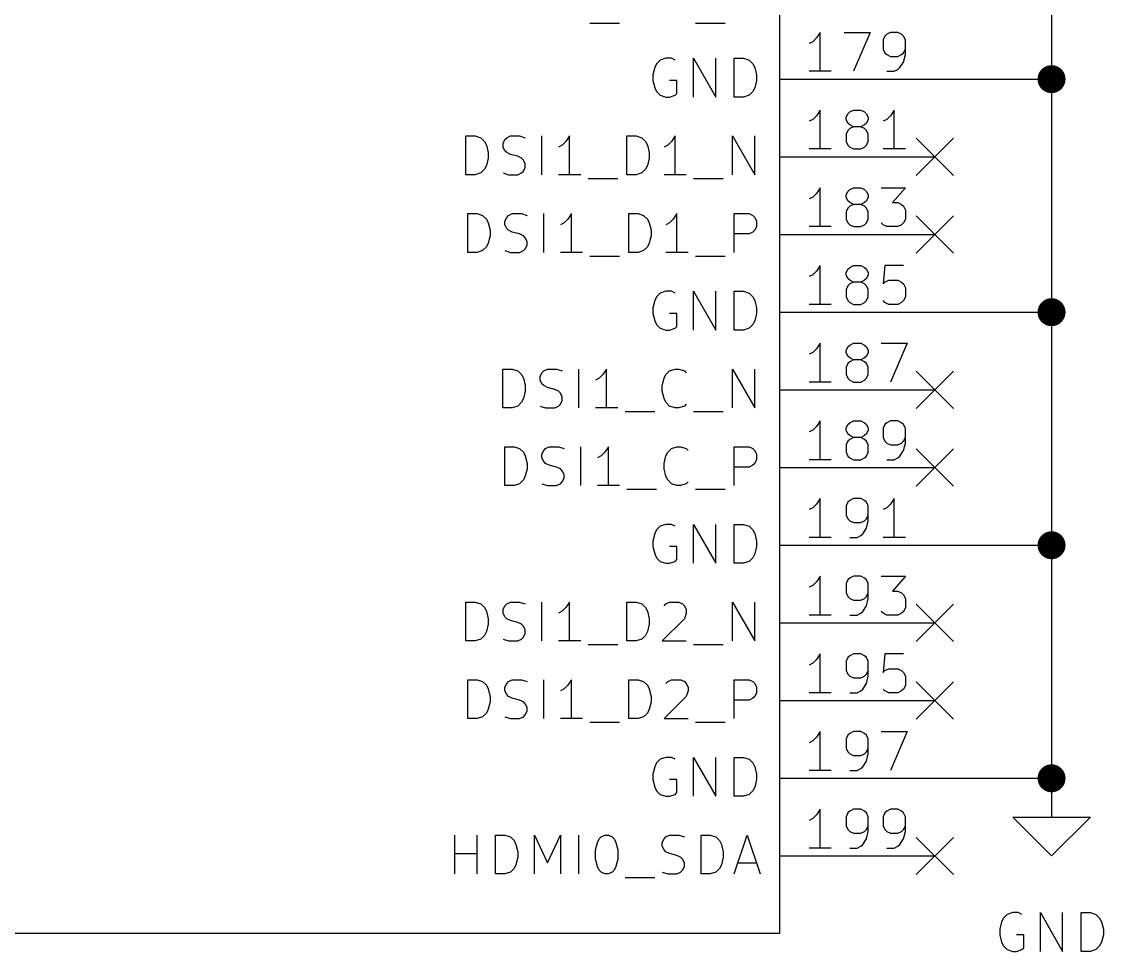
# Model space of a CAD drawing. Extents: x 0.4 to 11.3, y -7.9 to -0.4.
# Drawn here: x 4.725 to 6.117, y -6.573 to -5.376 of the extents above; entities that cross this region are included whole.
import ezdxf

# ---------------------------------------------------------------- set-up
doc = ezdxf.new("R2010")
doc.units = 0
doc.header["$MEASUREMENT"] = 0
for name, color, linetype in [('BLUE2', 5, 'CONTINUOUS'), ('CYAN2', 4, 'CONTINUOUS'), ('GREEN3', 91, 'CONTINUOUS'), ('RED2', 1, 'CONTINUOUS'), ('RED3', 11, 'CONTINUOUS')]:
    doc.layers.add(name, color=color, linetype=linetype)

msp = doc.modelspace()

# ---------------------------------------------------------------- linework, layer by layer
at = {"layer": 'BLUE2', "linetype": 'CONTINUOUS'}
for p, q in [((5.876, -5.526), (5.924, -5.574)), ((5.924, -5.526), (5.876, -5.574)), ((5.876, -5.626), (5.924, -5.674)), ((5.924, -5.626), (5.876, -5.674)), ((5.876, -5.826), (5.924, -5.874)), ((5.924, -5.826), (5.876, -5.874)), ((5.876, -5.926), (5.924, -5.974)), ((5.924, -5.926), (5.876, -5.974)), ((5.876, -6.126), (5.924, -6.174)), ((5.924, -6.126), (5.876, -6.174)), ((5.876, -6.226), (5.924, -6.274)), ((5.924, -6.226), (5.876, -6.274)), ((5.876, -6.426), (5.924, -6.474)), ((5.924, -6.426), (5.876, -6.474))]:
    msp.add_line(p, q, dxfattribs=at)
at = {"layer": 'CYAN2', "linetype": 'CONTINUOUS'}
for p, q in [((5.45619, -5.37789), (5.49429, -5.37789)), ((5.59191, -5.37789), (5.63, -5.37789)), ((5.54667, -5.42551), (5.5419, -5.43028)), ((5.55381, -5.42313), (5.54667, -5.42551)), ((5.56095, -5.42313), (5.55381, -5.42313)), ((5.56571, -5.42551), (5.56095, -5.42313)), ((5.58952, -5.47313), (5.58952, -5.42313)), ((5.58952, -5.42313), (5.61809, -5.47313)), ((5.61809, -5.47313), (5.61809, -5.42313)), ((5.6419, -5.47313), (5.6419, -5.42313)), ((5.6419, -5.42313), (5.65381, -5.42313)), ((5.65381, -5.42313), (5.66095, -5.42551)), ((5.66095, -5.42551), (5.66571, -5.43028)), ((5.53952, -5.43504), (5.53714, -5.44456)), ((5.5419, -5.43028), (5.53952, -5.43504)), ((5.66571, -5.43028), (5.66809, -5.43504)), ((5.66809, -5.43504), (5.67047, -5.44456)), ((5.53714, -5.44456), (5.53714, -5.4517)), ((5.53714, -5.4517), (5.53952, -5.46122)), ((5.56809, -5.4517), (5.55857, -5.4517)), ((5.56809, -5.46837), (5.56809, -5.4517)), ((5.67047, -5.4517), (5.66809, -5.46122)), ((5.67047, -5.44456), (5.67047, -5.4517)), ((5.53952, -5.46122), (5.5419, -5.46599)), ((5.5419, -5.46599), (5.54667, -5.47075)), ((5.56571, -5.47075), (5.56809, -5.46837)), ((5.66571, -5.46599), (5.66095, -5.47075)), ((5.66809, -5.46122), (5.66571, -5.46599)), ((5.54667, -5.47075), (5.55381, -5.47313)), ((5.55381, -5.47313), (5.55857, -5.47313)), ((5.55857, -5.47313), (5.56571, -5.47075)), ((5.65381, -5.47313), (5.6419, -5.47313)), ((5.66095, -5.47075), (5.65381, -5.47313)), ((5.29667, -5.57313), (5.29667, -5.52313)), ((5.29667, -5.52313), (5.30857, -5.52313)), ((5.30857, -5.52313), (5.31571, -5.52551)), ((5.34905, -5.52551), (5.35381, -5.52313)), ((5.35381, -5.52313), (5.36571, -5.52313)), ((5.36571, -5.52313), (5.37286, -5.52551)), ((5.39428, -5.57313), (5.39428, -5.52313)), ((5.43, -5.52313), (5.42524, -5.53028)), ((5.43, -5.57313), (5.43, -5.52313)), ((5.50381, -5.57313), (5.50381, -5.52313)), ((5.50381, -5.52313), (5.51571, -5.52313)), ((5.51571, -5.52313), (5.52285, -5.52551)), ((5.56571, -5.52313), (5.56095, -5.53028)), ((5.56571, -5.57313), (5.56571, -5.52313)), ((5.63952, -5.57313), (5.63952, -5.52313)), ((5.63952, -5.52313), (5.66809, -5.57313)), ((5.66809, -5.57313), (5.66809, -5.52313)), ((5.31571, -5.52551), (5.32048, -5.53028)), ((5.32048, -5.53028), (5.32286, -5.53504)), ((5.32286, -5.53504), (5.32524, -5.54456)), ((5.34429, -5.53265), (5.34667, -5.52789)), ((5.34429, -5.53742), (5.34429, -5.53265)), ((5.34667, -5.54218), (5.34429, -5.53742)), ((5.34667, -5.52789), (5.34905, -5.52551)), ((5.42048, -5.53504), (5.41572, -5.53742)), ((5.42524, -5.53028), (5.42048, -5.53504)), ((5.52285, -5.52551), (5.52762, -5.53028)), ((5.52762, -5.53028), (5.53, -5.53504)), ((5.53, -5.53504), (5.53238, -5.54456)), ((5.55619, -5.53504), (5.55143, -5.53742)), ((5.56095, -5.53028), (5.55619, -5.53504)), ((5.32524, -5.5517), (5.32286, -5.56122)), ((5.32524, -5.54456), (5.32524, -5.5517)), ((5.34905, -5.54456), (5.34667, -5.54218)), ((5.35381, -5.54694), (5.34905, -5.54456)), ((5.36333, -5.54932), (5.35381, -5.54694)), ((5.36809, -5.5517), (5.36333, -5.54932)), ((5.37048, -5.55408), (5.36809, -5.5517)), ((5.53238, -5.5517), (5.53, -5.56122)), ((5.53238, -5.54456), (5.53238, -5.5517)), ((5.32048, -5.56599), (5.31571, -5.57075)), ((5.32286, -5.56122), (5.32048, -5.56599)), ((5.37286, -5.55885), (5.37048, -5.55408)), ((5.37048, -5.56837), (5.37286, -5.56361)), ((5.37286, -5.56361), (5.37286, -5.55885)), ((5.52762, -5.56599), (5.52285, -5.57075)), ((5.53, -5.56122), (5.52762, -5.56599)), ((5.30857, -5.57313), (5.29667, -5.57313)), ((5.31571, -5.57075), (5.30857, -5.57313)), ((5.34429, -5.57075), (5.35143, -5.57313)), ((5.35143, -5.57313), (5.36333, -5.57313)), ((5.36333, -5.57313), (5.36809, -5.57075)), ((5.36809, -5.57075), (5.37048, -5.56837)), ((5.44429, -5.57313), (5.41572, -5.57313)), ((5.45381, -5.57789), (5.49191, -5.57789)), ((5.51571, -5.57313), (5.50381, -5.57313)), ((5.52285, -5.57075), (5.51571, -5.57313)), ((5.58, -5.57313), (5.55143, -5.57313)), ((5.58952, -5.57789), (5.62762, -5.57789)), ((5.29905, -5.67313), (5.29905, -5.62313)), ((5.29905, -5.62313), (5.31095, -5.62313)), ((5.31095, -5.62313), (5.31809, -5.62551)), ((5.31809, -5.62551), (5.32286, -5.63028)), ((5.32286, -5.63028), (5.32524, -5.63504)), ((5.32524, -5.63504), (5.32762, -5.64456)), ((5.34667, -5.63265), (5.34905, -5.62789)), ((5.34667, -5.63742), (5.34667, -5.63265)), ((5.34905, -5.62789), (5.35143, -5.62551)), ((5.35143, -5.62551), (5.35619, -5.62313)), ((5.35619, -5.62313), (5.36809, -5.62313)), ((5.36809, -5.62313), (5.37524, -5.62551)), ((5.39667, -5.67313), (5.39667, -5.62313)), ((5.42286, -5.63504), (5.4181, -5.63742)), ((5.42762, -5.63028), (5.42286, -5.63504)), ((5.43238, -5.62313), (5.42762, -5.63028)), ((5.43238, -5.67313), (5.43238, -5.62313)), ((5.50619, -5.67313), (5.50619, -5.62313)), ((5.50619, -5.62313), (5.51809, -5.62313)), ((5.51809, -5.62313), (5.52524, -5.62551)), ((5.52524, -5.62551), (5.53, -5.63028)), ((5.53, -5.63028), (5.53238, -5.63504)), ((5.53238, -5.63504), (5.53476, -5.64456)), ((5.55857, -5.63504), (5.55381, -5.63742)), ((5.56333, -5.63028), (5.55857, -5.63504)), ((5.56809, -5.62313), (5.56333, -5.63028)), ((5.56809, -5.67313), (5.56809, -5.62313)), ((5.6419, -5.67313), (5.6419, -5.62313)), ((5.6419, -5.62313), (5.66095, -5.62313)), ((5.66095, -5.62313), (5.66571, -5.62551)), ((5.66571, -5.62551), (5.66809, -5.62789)), ((5.66809, -5.62789), (5.67047, -5.63265)), ((5.67047, -5.63265), (5.67047, -5.6398)), ((5.32762, -5.64456), (5.32762, -5.6517)), ((5.34905, -5.64218), (5.34667, -5.63742)), ((5.35143, -5.64456), (5.34905, -5.64218)), ((5.35619, -5.64694), (5.35143, -5.64456)), ((5.36572, -5.64932), (5.35619, -5.64694)), ((5.37048, -5.6517), (5.36572, -5.64932)), ((5.53476, -5.64456), (5.53476, -5.6517)), ((5.66095, -5.64932), (5.6419, -5.64932)), ((5.66571, -5.64694), (5.66095, -5.64932)), ((5.66809, -5.64456), (5.66571, -5.64694)), ((5.67047, -5.6398), (5.66809, -5.64456)), ((5.32524, -5.66122), (5.32286, -5.66599)), ((5.32762, -5.6517), (5.32524, -5.66122)), ((5.37286, -5.65408), (5.37048, -5.6517)), ((5.37524, -5.65885), (5.37286, -5.65408)), ((5.37286, -5.66837), (5.37524, -5.66361)), ((5.37524, -5.66361), (5.37524, -5.65885)), ((5.53238, -5.66122), (5.53, -5.66599)), ((5.53476, -5.6517), (5.53238, -5.66122)), ((5.31095, -5.67313), (5.29905, -5.67313)), ((5.31809, -5.67075), (5.31095, -5.67313)), ((5.32286, -5.66599), (5.31809, -5.67075)), ((5.34667, -5.67075), (5.35381, -5.67313)), ((5.35381, -5.67313), (5.36572, -5.67313)), ((5.36572, -5.67313), (5.37048, -5.67075)), ((5.37048, -5.67075), (5.37286, -5.66837)), ((5.44667, -5.67313), (5.4181, -5.67313)), ((5.45619, -5.67789), (5.49429, -5.67789)), ((5.51809, -5.67313), (5.50619, -5.67313)), ((5.52524, -5.67075), (5.51809, -5.67313)), ((5.53, -5.66599), (5.52524, -5.67075)), ((5.58238, -5.67313), (5.55381, -5.67313)), ((5.59191, -5.67789), (5.63, -5.67789)), ((5.5419, -5.73028), (5.53952, -5.73504)), ((5.54667, -5.72551), (5.5419, -5.73028)), ((5.55381, -5.72313), (5.54667, -5.72551)), ((5.56095, -5.72313), (5.55381, -5.72313)), ((5.56571, -5.72551), (5.56095, -5.72313)), ((5.58952, -5.77313), (5.58952, -5.72313)), ((5.58952, -5.72313), (5.61809, -5.77313)), ((5.61809, -5.77313), (5.61809, -5.72313)), ((5.6419, -5.77313), (5.6419, -5.72313)), ((5.6419, -5.72313), (5.65381, -5.72313)), ((5.65381, -5.72313), (5.66095, -5.72551)), ((5.66095, -5.72551), (5.66571, -5.73028)), ((5.66571, -5.73028), (5.66809, -5.73504)), ((5.53952, -5.73504), (5.53714, -5.74456)), ((5.53714, -5.74456), (5.53714, -5.7517)), ((5.66809, -5.73504), (5.67047, -5.74456)), ((5.67047, -5.74456), (5.67047, -5.7517)), ((5.53714, -5.7517), (5.53952, -5.76122)), ((5.53952, -5.76122), (5.5419, -5.76599)), ((5.56809, -5.7517), (5.55857, -5.7517)), ((5.56809, -5.76837), (5.56809, -5.7517)), ((5.66809, -5.76122), (5.66571, -5.76599)), ((5.67047, -5.7517), (5.66809, -5.76122)), ((5.5419, -5.76599), (5.54667, -5.77075)), ((5.54667, -5.77075), (5.55381, -5.77313)), ((5.55381, -5.77313), (5.55857, -5.77313)), ((5.55857, -5.77313), (5.56571, -5.77075)), ((5.56571, -5.77075), (5.56809, -5.76837)), ((5.65381, -5.77313), (5.6419, -5.77313)), ((5.66095, -5.77075), (5.65381, -5.77313)), ((5.66571, -5.76599), (5.66095, -5.77075)), ((5.34428, -5.87313), (5.34428, -5.82313)), ((5.34428, -5.82313), (5.35619, -5.82313)), ((5.35619, -5.82313), (5.36333, -5.82551)), ((5.36333, -5.82551), (5.36809, -5.83028)), ((5.36809, -5.83028), (5.37048, -5.83504)), ((5.39191, -5.83265), (5.39428, -5.82789)), ((5.39428, -5.82789), (5.39667, -5.82551)), ((5.39667, -5.82551), (5.40143, -5.82313)), ((5.40143, -5.82313), (5.41333, -5.82313)), ((5.41333, -5.82313), (5.42048, -5.82551)), ((5.4419, -5.87313), (5.4419, -5.82313)), ((5.47286, -5.83028), (5.46809, -5.83504)), ((5.47762, -5.82313), (5.47286, -5.83028)), ((5.47762, -5.87313), (5.47762, -5.82313)), ((5.55143, -5.83504), (5.55381, -5.83028)), ((5.55381, -5.83028), (5.55857, -5.82551)), ((5.55857, -5.82551), (5.56571, -5.82313)), ((5.56571, -5.82313), (5.57047, -5.82313)), ((5.57047, -5.82313), (5.57762, -5.82551)), ((5.57762, -5.82551), (5.58, -5.82789)), ((5.63952, -5.87313), (5.63952, -5.82313)), ((5.63952, -5.82313), (5.66809, -5.87313)), ((5.66809, -5.87313), (5.66809, -5.82313)), ((5.37048, -5.83504), (5.37285, -5.84456)), ((5.37285, -5.84456), (5.37285, -5.8517)), ((5.39191, -5.83742), (5.39191, -5.83265)), ((5.39428, -5.84218), (5.39191, -5.83742)), ((5.39667, -5.84456), (5.39428, -5.84218)), ((5.40143, -5.84694), (5.39667, -5.84456)), ((5.46809, -5.83504), (5.46333, -5.83742)), ((5.54905, -5.84456), (5.55143, -5.83504)), ((5.54905, -5.8517), (5.54905, -5.84456)), ((5.37285, -5.8517), (5.37048, -5.86122)), ((5.41095, -5.84932), (5.40143, -5.84694)), ((5.41571, -5.8517), (5.41095, -5.84932)), ((5.41809, -5.85408), (5.41571, -5.8517)), ((5.42048, -5.85885), (5.41809, -5.85408)), ((5.42048, -5.86361), (5.42048, -5.85885)), ((5.55143, -5.86122), (5.54905, -5.8517)), ((5.36333, -5.87075), (5.35619, -5.87313)), ((5.36809, -5.86599), (5.36333, -5.87075)), ((5.37048, -5.86122), (5.36809, -5.86599)), ((5.39191, -5.87075), (5.39905, -5.87313)), ((5.41095, -5.87313), (5.41571, -5.87075)), ((5.41571, -5.87075), (5.41809, -5.86837)), ((5.41809, -5.86837), (5.42048, -5.86361)), ((5.55381, -5.86599), (5.55143, -5.86122)), ((5.55857, -5.87075), (5.55381, -5.86599)), ((5.56571, -5.87313), (5.55857, -5.87075)), ((5.57762, -5.87075), (5.57047, -5.87313)), ((5.58, -5.86837), (5.57762, -5.87075)), ((5.35619, -5.87313), (5.34428, -5.87313)), ((5.39905, -5.87313), (5.41095, -5.87313)), ((5.49191, -5.87313), (5.46333, -5.87313)), ((5.50143, -5.87789), (5.53952, -5.87789)), ((5.57047, -5.87313), (5.56571, -5.87313)), ((5.58952, -5.87789), (5.62762, -5.87789)), ((5.34667, -5.97313), (5.34667, -5.92313)), ((5.34667, -5.92313), (5.35857, -5.92313)), ((5.35857, -5.92313), (5.36571, -5.92551)), ((5.36571, -5.92551), (5.37048, -5.93028)), ((5.39429, -5.93265), (5.39667, -5.92789)), ((5.39667, -5.92789), (5.39905, -5.92551)), ((5.39905, -5.92551), (5.40381, -5.92313)), ((5.40381, -5.92313), (5.41571, -5.92313)), ((5.41571, -5.92313), (5.42286, -5.92551)), ((5.44428, -5.97313), (5.44428, -5.92313)), ((5.48, -5.92313), (5.47524, -5.93028)), ((5.48, -5.97313), (5.48, -5.92313)), ((5.55619, -5.93028), (5.56095, -5.92551)), ((5.56095, -5.92551), (5.56809, -5.92313)), ((5.56809, -5.92313), (5.57285, -5.92313)), ((5.57285, -5.92313), (5.58, -5.92551)), ((5.58, -5.92551), (5.58238, -5.92789)), ((5.6419, -5.97313), (5.6419, -5.92313)), ((5.6419, -5.92313), (5.66095, -5.92313)), ((5.66095, -5.92313), (5.66571, -5.92551)), ((5.66571, -5.92551), (5.66809, -5.92789)), ((5.66809, -5.92789), (5.67047, -5.93265)), ((5.37048, -5.93028), (5.37286, -5.93504)), ((5.37286, -5.93504), (5.37524, -5.94456)), ((5.39429, -5.93742), (5.39429, -5.93265)), ((5.39667, -5.94218), (5.39429, -5.93742)), ((5.39905, -5.94456), (5.39667, -5.94218)), ((5.47048, -5.93504), (5.46572, -5.93742)), ((5.47524, -5.93028), (5.47048, -5.93504)), ((5.55143, -5.94456), (5.55381, -5.93504)), ((5.55381, -5.93504), (5.55619, -5.93028)), ((5.67047, -5.9398), (5.66809, -5.94456)), ((5.67047, -5.93265), (5.67047, -5.9398)), ((5.37524, -5.9517), (5.37286, -5.96122)), ((5.37524, -5.94456), (5.37524, -5.9517)), ((5.40381, -5.94694), (5.39905, -5.94456)), ((5.41333, -5.94932), (5.40381, -5.94694)), ((5.41809, -5.9517), (5.41333, -5.94932)), ((5.42048, -5.95408), (5.41809, -5.9517)), ((5.42286, -5.95885), (5.42048, -5.95408)), ((5.55143, -5.9517), (5.55143, -5.94456)), ((5.55381, -5.96122), (5.55143, -5.9517)), ((5.66095, -5.94932), (5.6419, -5.94932)), ((5.66571, -5.94694), (5.66095, -5.94932)), ((5.66809, -5.94456), (5.66571, -5.94694)), ((5.37048, -5.96599), (5.36571, -5.97075)), ((5.37286, -5.96122), (5.37048, -5.96599)), ((5.41809, -5.97075), (5.42048, -5.96837)), ((5.42048, -5.96837), (5.42286, -5.96361)), ((5.42286, -5.96361), (5.42286, -5.95885)), ((5.55619, -5.96599), (5.55381, -5.96122)), ((5.56095, -5.97075), (5.55619, -5.96599)), ((5.58238, -5.96837), (5.58, -5.97075)), ((5.35857, -5.97313), (5.34667, -5.97313)), ((5.36571, -5.97075), (5.35857, -5.97313)), ((5.39429, -5.97075), (5.40143, -5.97313)), ((5.40143, -5.97313), (5.41333, -5.97313)), ((5.41333, -5.97313), (5.41809, -5.97075)), ((5.49429, -5.97313), (5.46572, -5.97313)), ((5.50381, -5.97789), (5.54191, -5.97789)), ((5.56809, -5.97313), (5.56095, -5.97075)), ((5.57285, -5.97313), (5.56809, -5.97313)), ((5.58, -5.97075), (5.57285, -5.97313)), ((5.59191, -5.97789), (5.63, -5.97789)), ((5.54667, -6.02551), (5.5419, -6.03028)), ((5.55381, -6.02313), (5.54667, -6.02551)), ((5.56095, -6.02313), (5.55381, -6.02313)), ((5.56571, -6.02551), (5.56095, -6.02313)), ((5.58952, -6.07313), (5.58952, -6.02313)), ((5.58952, -6.02313), (5.61809, -6.07313)), ((5.61809, -6.07313), (5.61809, -6.02313)), ((5.6419, -6.07313), (5.6419, -6.02313)), ((5.6419, -6.02313), (5.65381, -6.02313)), ((5.65381, -6.02313), (5.66095, -6.02551)), ((5.66095, -6.02551), (5.66571, -6.03028)), ((5.53952, -6.03504), (5.53714, -6.04456)), ((5.5419, -6.03028), (5.53952, -6.03504)), ((5.66571, -6.03028), (5.66809, -6.03504)), ((5.66809, -6.03504), (5.67047, -6.04456)), ((5.53714, -6.04456), (5.53714, -6.0517)), ((5.53714, -6.0517), (5.53952, -6.06122)), ((5.56809, -6.0517), (5.55857, -6.0517)), ((5.56809, -6.06837), (5.56809, -6.0517)), ((5.67047, -6.0517), (5.66809, -6.06122)), ((5.67047, -6.04456), (5.67047, -6.0517)), ((5.53952, -6.06122), (5.5419, -6.06599)), ((5.5419, -6.06599), (5.54667, -6.07075)), ((5.66571, -6.06599), (5.66095, -6.07075)), ((5.66809, -6.06122), (5.66571, -6.06599)), ((5.54667, -6.07075), (5.55381, -6.07313)), ((5.55381, -6.07313), (5.55857, -6.07313)), ((5.55857, -6.07313), (5.56571, -6.07075)), ((5.56571, -6.07075), (5.56809, -6.06837)), ((5.65381, -6.07313), (5.6419, -6.07313)), ((5.66095, -6.07075), (5.65381, -6.07313)), ((5.29667, -6.17313), (5.29667, -6.12313)), ((5.29667, -6.12313), (5.30857, -6.12313)), ((5.30857, -6.12313), (5.31571, -6.12551)), ((5.34905, -6.12551), (5.35381, -6.12313)), ((5.35381, -6.12313), (5.36571, -6.12313)), ((5.36571, -6.12313), (5.37286, -6.12551)), ((5.39428, -6.17313), (5.39428, -6.12313)), ((5.43, -6.12313), (5.42524, -6.13028)), ((5.43, -6.17313), (5.43, -6.12313)), ((5.50381, -6.17313), (5.50381, -6.12313)), ((5.50381, -6.12313), (5.51571, -6.12313)), ((5.51571, -6.12313), (5.52285, -6.12551)), ((5.55381, -6.12551), (5.55857, -6.12313)), ((5.55857, -6.12313), (5.57048, -6.12313)), ((5.57048, -6.12313), (5.57524, -6.12551)), ((5.63952, -6.17313), (5.63952, -6.12313)), ((5.63952, -6.12313), (5.66809, -6.17313)), ((5.66809, -6.17313), (5.66809, -6.12313)), ((5.31571, -6.12551), (5.32048, -6.13028)), ((5.32048, -6.13028), (5.32286, -6.13504)), ((5.32286, -6.13504), (5.32524, -6.14456)), ((5.34429, -6.13265), (5.34667, -6.12789)), ((5.34429, -6.13742), (5.34429, -6.13265)), ((5.34667, -6.12789), (5.34905, -6.12551)), ((5.42048, -6.13504), (5.41572, -6.13742)), ((5.42524, -6.13028), (5.42048, -6.13504)), ((5.52285, -6.12551), (5.52762, -6.13028)), ((5.52762, -6.13028), (5.53, -6.13504)), ((5.53, -6.13504), (5.53238, -6.14456)), ((5.55143, -6.12789), (5.55381, -6.12551)), ((5.57524, -6.12551), (5.57762, -6.12789)), ((5.57762, -6.12789), (5.58, -6.13265)), ((5.58, -6.13265), (5.58, -6.13742)), ((5.32524, -6.14456), (5.32524, -6.1517)), ((5.34667, -6.14218), (5.34429, -6.13742)), ((5.34905, -6.14456), (5.34667, -6.14218)), ((5.35381, -6.14694), (5.34905, -6.14456)), ((5.36333, -6.14932), (5.35381, -6.14694)), ((5.36809, -6.1517), (5.36333, -6.14932)), ((5.53238, -6.14456), (5.53238, -6.1517)), ((5.57762, -6.14456), (5.54905, -6.17313)), ((5.58, -6.13742), (5.57762, -6.14456)), ((5.32286, -6.16122), (5.32048, -6.16599)), ((5.32524, -6.1517), (5.32286, -6.16122)), ((5.37048, -6.15408), (5.36809, -6.1517)), ((5.37286, -6.15885), (5.37048, -6.15408)), ((5.37048, -6.16837), (5.37286, -6.16361)), ((5.37286, -6.16361), (5.37286, -6.15885)), ((5.53, -6.16122), (5.52762, -6.16599)), ((5.53238, -6.1517), (5.53, -6.16122)), ((5.30857, -6.17313), (5.29667, -6.17313)), ((5.31571, -6.17075), (5.30857, -6.17313)), ((5.32048, -6.16599), (5.31571, -6.17075)), ((5.34429, -6.17075), (5.35143, -6.17313)), ((5.35143, -6.17313), (5.36333, -6.17313)), ((5.36333, -6.17313), (5.36809, -6.17075)), ((5.36809, -6.17075), (5.37048, -6.16837)), ((5.44429, -6.17313), (5.41572, -6.17313)), ((5.45381, -6.17789), (5.49191, -6.17789)), ((5.51571, -6.17313), (5.50381, -6.17313)), ((5.52285, -6.17075), (5.51571, -6.17313)), ((5.52762, -6.16599), (5.52285, -6.17075)), ((5.54905, -6.17313), (5.58, -6.17313)), ((5.58952, -6.17789), (5.62762, -6.17789)), ((5.29905, -6.27313), (5.29905, -6.22313)), ((5.29905, -6.22313), (5.31095, -6.22313)), ((5.31095, -6.22313), (5.31809, -6.22551)), ((5.31809, -6.22551), (5.32286, -6.23028)), ((5.32286, -6.23028), (5.32524, -6.23504)), ((5.34667, -6.23265), (5.34905, -6.22789)), ((5.34667, -6.23742), (5.34667, -6.23265)), ((5.34905, -6.22789), (5.35143, -6.22551)), ((5.35143, -6.22551), (5.35619, -6.22313)), ((5.35619, -6.22313), (5.36809, -6.22313)), ((5.36809, -6.22313), (5.37524, -6.22551)), ((5.39667, -6.27313), (5.39667, -6.22313)), ((5.42762, -6.23028), (5.42286, -6.23504)), ((5.43238, -6.22313), (5.42762, -6.23028)), ((5.43238, -6.27313), (5.43238, -6.22313)), ((5.50619, -6.27313), (5.50619, -6.22313)), ((5.50619, -6.22313), (5.51809, -6.22313)), ((5.51809, -6.22313), (5.52524, -6.22551)), ((5.52524, -6.22551), (5.53, -6.23028)), ((5.53, -6.23028), (5.53238, -6.23504)), ((5.55381, -6.22789), (5.55619, -6.22551)), ((5.55619, -6.22551), (5.56095, -6.22313)), ((5.56095, -6.22313), (5.57286, -6.22313)), ((5.57286, -6.22313), (5.57762, -6.22551)), ((5.57762, -6.22551), (5.58, -6.22789)), ((5.58, -6.22789), (5.58238, -6.23265)), ((5.58238, -6.23265), (5.58238, -6.23742)), ((5.6419, -6.27313), (5.6419, -6.22313)), ((5.6419, -6.22313), (5.66095, -6.22313)), ((5.66095, -6.22313), (5.66571, -6.22551)), ((5.66571, -6.22551), (5.66809, -6.22789)), ((5.66809, -6.22789), (5.67047, -6.23265)), ((5.67047, -6.23265), (5.67047, -6.2398)), ((5.32524, -6.23504), (5.32762, -6.24456)), ((5.32762, -6.24456), (5.32762, -6.2517)), ((5.34905, -6.24218), (5.34667, -6.23742)), ((5.35143, -6.24456), (5.34905, -6.24218)), ((5.35619, -6.24694), (5.35143, -6.24456)), ((5.36572, -6.24932), (5.35619, -6.24694)), ((5.42286, -6.23504), (5.4181, -6.23742)), ((5.53238, -6.23504), (5.53476, -6.24456)), ((5.53476, -6.24456), (5.53476, -6.2517)), ((5.58, -6.24456), (5.55143, -6.27313)), ((5.58238, -6.23742), (5.58, -6.24456)), ((5.66571, -6.24694), (5.66095, -6.24932)), ((5.66809, -6.24456), (5.66571, -6.24694)), ((5.67047, -6.2398), (5.66809, -6.24456)), ((5.32524, -6.26122), (5.32286, -6.26599)), ((5.32762, -6.2517), (5.32524, -6.26122)), ((5.37048, -6.2517), (5.36572, -6.24932)), ((5.37286, -6.25408), (5.37048, -6.2517)), ((5.37524, -6.25885), (5.37286, -6.25408)), ((5.37524, -6.26361), (5.37524, -6.25885)), ((5.53238, -6.26122), (5.53, -6.26599)), ((5.53476, -6.2517), (5.53238, -6.26122)), ((5.66095, -6.24932), (5.6419, -6.24932)), ((5.31095, -6.27313), (5.29905, -6.27313)), ((5.31809, -6.27075), (5.31095, -6.27313)), ((5.32286, -6.26599), (5.31809, -6.27075)), ((5.34667, -6.27075), (5.35381, -6.27313)), ((5.35381, -6.27313), (5.36572, -6.27313)), ((5.36572, -6.27313), (5.37048, -6.27075)), ((5.37048, -6.27075), (5.37286, -6.26837)), ((5.37286, -6.26837), (5.37524, -6.26361)), ((5.44667, -6.27313), (5.4181, -6.27313)), ((5.51809, -6.27313), (5.50619, -6.27313)), ((5.52524, -6.27075), (5.51809, -6.27313)), ((5.53, -6.26599), (5.52524, -6.27075)), ((5.55143, -6.27313), (5.58238, -6.27313)), ((5.45619, -6.27789), (5.49429, -6.27789)), ((5.59191, -6.27789), (5.63, -6.27789)), ((5.5419, -6.33028), (5.53952, -6.33504)), ((5.54667, -6.32551), (5.5419, -6.33028)), ((5.55381, -6.32313), (5.54667, -6.32551)), ((5.56095, -6.32313), (5.55381, -6.32313)), ((5.56571, -6.32551), (5.56095, -6.32313)), ((5.58952, -6.37313), (5.58952, -6.32313)), ((5.58952, -6.32313), (5.61809, -6.37313)), ((5.61809, -6.37313), (5.61809, -6.32313)), ((5.6419, -6.37313), (5.6419, -6.32313)), ((5.6419, -6.32313), (5.65381, -6.32313)), ((5.65381, -6.32313), (5.66095, -6.32551)), ((5.66095, -6.32551), (5.66571, -6.33028)), ((5.66571, -6.33028), (5.66809, -6.33504)), ((5.53952, -6.33504), (5.53714, -6.34456)), ((5.53714, -6.34456), (5.53714, -6.3517)), ((5.66809, -6.33504), (5.67047, -6.34456)), ((5.67047, -6.34456), (5.67047, -6.3517)), ((5.53714, -6.3517), (5.53952, -6.36122)), ((5.56809, -6.3517), (5.55857, -6.3517)), ((5.56809, -6.36837), (5.56809, -6.3517)), ((5.67047, -6.3517), (5.66809, -6.36122)), ((5.53952, -6.36122), (5.5419, -6.36599)), ((5.5419, -6.36599), (5.54667, -6.37075)), ((5.54667, -6.37075), (5.55381, -6.37313)), ((5.55381, -6.37313), (5.55857, -6.37313)), ((5.55857, -6.37313), (5.56571, -6.37075)), ((5.56571, -6.37075), (5.56809, -6.36837)), ((5.65381, -6.37313), (5.6419, -6.37313)), ((5.66095, -6.37075), (5.65381, -6.37313)), ((5.66571, -6.36599), (5.66095, -6.37075)), ((5.66809, -6.36122), (5.66571, -6.36599)), ((5.28238, -6.47313), (5.28238, -6.42313)), ((5.31095, -6.47313), (5.31095, -6.42313)), ((5.33476, -6.47313), (5.33476, -6.42313)), ((5.33476, -6.42313), (5.34667, -6.42313)), ((5.34667, -6.42313), (5.35381, -6.42551)), ((5.35381, -6.42551), (5.35857, -6.43028)), ((5.38476, -6.47313), (5.38476, -6.42313)), ((5.38476, -6.42313), (5.40143, -6.45885)), ((5.40143, -6.45885), (5.41809, -6.42313)), ((5.41809, -6.42313), (5.41809, -6.47313)), ((5.4419, -6.47313), (5.4419, -6.42313)), ((5.46571, -6.43265), (5.46809, -6.42789)), ((5.46809, -6.42789), (5.47048, -6.42551)), ((5.47048, -6.42551), (5.47524, -6.42313)), ((5.47524, -6.42313), (5.48, -6.42313)), ((5.48, -6.42313), (5.48476, -6.42551)), ((5.48476, -6.42551), (5.48714, -6.42789)), ((5.48714, -6.42789), (5.48952, -6.43265)), ((5.54905, -6.43265), (5.55143, -6.42789)), ((5.55143, -6.42789), (5.55381, -6.42551)), ((5.55381, -6.42551), (5.55857, -6.42313)), ((5.55857, -6.42313), (5.57047, -6.42313)), ((5.57047, -6.42313), (5.57762, -6.42551)), ((5.59904, -6.47313), (5.59904, -6.42313)), ((5.59904, -6.42313), (5.61095, -6.42313)), ((5.61095, -6.42313), (5.61809, -6.42551)), ((5.61809, -6.42551), (5.62285, -6.43028)), ((5.6419, -6.47313), (5.65857, -6.42313)), ((5.65857, -6.42313), (5.67524, -6.47313)), ((5.35857, -6.43028), (5.36095, -6.43504)), ((5.36095, -6.43504), (5.36333, -6.44456)), ((5.46333, -6.44218), (5.46571, -6.43265)), ((5.46333, -6.45408), (5.46333, -6.44218)), ((5.48952, -6.43265), (5.49191, -6.44218)), ((5.49191, -6.44218), (5.49191, -6.45408)), ((5.54905, -6.43742), (5.54905, -6.43265)), ((5.55143, -6.44218), (5.54905, -6.43742)), ((5.55381, -6.44456), (5.55143, -6.44218)), ((5.62285, -6.43028), (5.62524, -6.43504)), ((5.62524, -6.43504), (5.62761, -6.44456)), ((5.28238, -6.44694), (5.31095, -6.44694)), ((5.36333, -6.4517), (5.36095, -6.46122)), ((5.36333, -6.44456), (5.36333, -6.4517)), ((5.46571, -6.46361), (5.46333, -6.45408)), ((5.49191, -6.45408), (5.48952, -6.46361)), ((5.55857, -6.44694), (5.55381, -6.44456)), ((5.56809, -6.44932), (5.55857, -6.44694)), ((5.57285, -6.4517), (5.56809, -6.44932)), ((5.57524, -6.45408), (5.57285, -6.4517)), ((5.57762, -6.45885), (5.57524, -6.45408)), ((5.62761, -6.4517), (5.62524, -6.46122)), ((5.62761, -6.44456), (5.62761, -6.4517)), ((5.35381, -6.47075), (5.34667, -6.47313)), ((5.35857, -6.46599), (5.35381, -6.47075)), ((5.36095, -6.46122), (5.35857, -6.46599)), ((5.46809, -6.46837), (5.46571, -6.46361)), ((5.47048, -6.47075), (5.46809, -6.46837)), ((5.47524, -6.47313), (5.47048, -6.47075)), ((5.48476, -6.47075), (5.48, -6.47313)), ((5.48714, -6.46837), (5.48476, -6.47075)), ((5.48952, -6.46361), (5.48714, -6.46837)), ((5.54905, -6.47075), (5.55619, -6.47313)), ((5.56809, -6.47313), (5.57285, -6.47075)), ((5.57285, -6.47075), (5.57524, -6.46837)), ((5.57524, -6.46837), (5.57762, -6.46361)), ((5.57762, -6.46361), (5.57762, -6.45885)), ((5.61809, -6.47075), (5.61095, -6.47313)), ((5.62285, -6.46599), (5.61809, -6.47075)), ((5.62524, -6.46122), (5.62285, -6.46599)), ((5.64667, -6.45885), (5.67047, -6.45885)), ((5.34667, -6.47313), (5.33476, -6.47313)), ((5.48, -6.47313), (5.47524, -6.47313)), ((5.50143, -6.47789), (5.53952, -6.47789)), ((5.55619, -6.47313), (5.56809, -6.47313)), ((5.61095, -6.47313), (5.59904, -6.47313)), ((5.99286, -6.52519), (5.98809, -6.52995)), ((6, -6.5228), (5.99286, -6.52519)), ((6.00714, -6.5228), (6, -6.5228)), ((6.01191, -6.52519), (6.00714, -6.5228)), ((6.03571, -6.5728), (6.03571, -6.5228)), ((6.03571, -6.5228), (6.06428, -6.5728)), ((6.06428, -6.5728), (6.06428, -6.5228)), ((6.08809, -6.5728), (6.08809, -6.5228)), ((6.08809, -6.5228), (6.1, -6.5228)), ((6.1, -6.5228), (6.10714, -6.52519)), ((6.10714, -6.52519), (6.11191, -6.52995)), ((5.98571, -6.53471), (5.98333, -6.54423)), ((5.98809, -6.52995), (5.98571, -6.53471)), ((6.11191, -6.52995), (6.11429, -6.53471)), ((6.11429, -6.53471), (6.11667, -6.54423)), ((5.98333, -6.54423), (5.98333, -6.55137)), ((5.98333, -6.55137), (5.98571, -6.5609)), ((6.01428, -6.55137), (6.00476, -6.55137)), ((6.01428, -6.56804), (6.01428, -6.55137)), ((6.11667, -6.55137), (6.11429, -6.5609)), ((6.11667, -6.54423), (6.11667, -6.55137)), ((5.98571, -6.5609), (5.98809, -6.56566)), ((5.98809, -6.56566), (5.99286, -6.57043)), ((6.01191, -6.57043), (6.01428, -6.56804)), ((6.11191, -6.56566), (6.10714, -6.57043)), ((6.11429, -6.5609), (6.11191, -6.56566)), ((5.99286, -6.57043), (6, -6.5728)), ((6, -6.5728), (6.00476, -6.5728)), ((6.00476, -6.5728), (6.01191, -6.57043)), ((6.1, -6.5728), (6.08809, -6.5728)), ((6.10714, -6.57043), (6.1, -6.5728))]:
    msp.add_line(p, q, dxfattribs=at)
at = {"layer": 'GREEN3', "linetype": 'CONTINUOUS'}
for p, q in [((6.05, -5.15), (6.05, -5.45)), ((5.9, -5.45), (6.05, -5.45)), ((6.05, -5.45), (6.05, -5.75)), ((5.9, -5.75), (6.05, -5.75)), ((6.05, -5.75), (6.05, -6.05)), ((5.9, -6.05), (6.05, -6.05)), ((6.05, -6.05), (6.05, -6.35)), ((5.9, -6.35), (6.05, -6.35))]:
    msp.add_line(p, q, dxfattribs=at)
at = {"layer": 'GREEN3', "const_width": 0.018}
for points in [[(6.041, -5.45, 1), (6.059, -5.45, 1)], [(6.041, -5.75, 1), (6.059, -5.75, 1)], [(6.041, -6.05, 1), (6.059, -6.05, 1)], [(6.041, -6.35, 1), (6.059, -6.35, 1)]]:
    msp.add_lwpolyline(points, format="xyb", close=True, dxfattribs=at)
at = {"layer": 'RED2', "linetype": 'CONTINUOUS'}
for p, q in [((5.7, -1.45), (5.7, -6.55)), ((5.7, -5.45), (5.9, -5.45)), ((5.7, -5.55), (5.9, -5.55)), ((5.7, -5.65), (5.9, -5.65)), ((5.7, -5.75), (5.9, -5.75)), ((5.7, -5.85), (5.9, -5.85)), ((5.7, -5.95), (5.9, -5.95)), ((5.7, -6.05), (5.9, -6.05)), ((5.7, -6.15), (5.9, -6.15)), ((5.7, -6.25), (5.9, -6.25)), ((5.7, -6.35), (5.9, -6.35)), ((6.05, -6.35), (6.05, -6.4)), ((6.05, -6.45), (6, -6.4)), ((6, -6.4), (6.05, -6.4)), ((6.05, -6.4), (6.1, -6.4)), ((6.1, -6.4), (6.05, -6.45)), ((5.7, -6.45), (5.9, -6.45)), ((5.7, -6.55), (3.7, -6.55))]:
    msp.add_line(p, q, dxfattribs=at)
at = {"layer": 'RED3', "linetype": 'CONTINUOUS'}
for p, q in [((5.74762, -5.39702), (5.74286, -5.40178)), ((5.75238, -5.38988), (5.74762, -5.39702)), ((5.75238, -5.43988), (5.75238, -5.38988)), ((5.78333, -5.38988), (5.81667, -5.38988)), ((5.81667, -5.38988), (5.79524, -5.43988)), ((5.83571, -5.39464), (5.83333, -5.3994)), ((5.83333, -5.3994), (5.83333, -5.41131)), ((5.83809, -5.39226), (5.83571, -5.39464)), ((5.84286, -5.38988), (5.83809, -5.39226)), ((5.85238, -5.38988), (5.84286, -5.38988)), ((5.85714, -5.39226), (5.85238, -5.38988)), ((5.85952, -5.39464), (5.85714, -5.39226)), ((5.86191, -5.3994), (5.85952, -5.39464)), ((5.86191, -5.41845), (5.86191, -5.3994)), ((5.74286, -5.40178), (5.7381, -5.40417)), ((5.83333, -5.41131), (5.83571, -5.41607)), ((5.85952, -5.41607), (5.86191, -5.41131)), ((5.83571, -5.41607), (5.83809, -5.41845)), ((5.83809, -5.41845), (5.84286, -5.42083)), ((5.84286, -5.42083), (5.85238, -5.42083)), ((5.85238, -5.42083), (5.85714, -5.41845)), ((5.85714, -5.41845), (5.85952, -5.41607)), ((5.85952, -5.42797), (5.86191, -5.41845)), ((5.76667, -5.43988), (5.7381, -5.43988)), ((5.83809, -5.43988), (5.84762, -5.43988)), ((5.84762, -5.43988), (5.85238, -5.4375)), ((5.85238, -5.4375), (5.85476, -5.43512)), ((5.85476, -5.43512), (5.85952, -5.42797)), ((5.74762, -5.49702), (5.74286, -5.50178)), ((5.75238, -5.48988), (5.74762, -5.49702)), ((5.75238, -5.53988), (5.75238, -5.48988)), ((5.78572, -5.4994), (5.78809, -5.49464)), ((5.78809, -5.49464), (5.79048, -5.49226)), ((5.79048, -5.49226), (5.79524, -5.48988)), ((5.79524, -5.48988), (5.80476, -5.48988)), ((5.80476, -5.48988), (5.80952, -5.49226)), ((5.80952, -5.49226), (5.81191, -5.49464)), ((5.81191, -5.49464), (5.81429, -5.4994)), ((5.84286, -5.49702), (5.83809, -5.50178)), ((5.84762, -5.48988), (5.84286, -5.49702)), ((5.84762, -5.53988), (5.84762, -5.48988)), ((5.74286, -5.50178), (5.7381, -5.50417)), ((5.78572, -5.50178), (5.78572, -5.4994)), ((5.78809, -5.50655), (5.78572, -5.50178)), ((5.79048, -5.50893), (5.78809, -5.50655)), ((5.79524, -5.51131), (5.79048, -5.50893)), ((5.80952, -5.50893), (5.80476, -5.51131)), ((5.81191, -5.50655), (5.80952, -5.50893)), ((5.81429, -5.50178), (5.81191, -5.50655)), ((5.81429, -5.4994), (5.81429, -5.50178)), ((5.83809, -5.50178), (5.83333, -5.50417)), ((5.78809, -5.51607), (5.78572, -5.52083)), ((5.78572, -5.52083), (5.78572, -5.53035)), ((5.79048, -5.51369), (5.78809, -5.51607)), ((5.79524, -5.51131), (5.79048, -5.51369)), ((5.80476, -5.51131), (5.79524, -5.51131)), ((5.80952, -5.51369), (5.80476, -5.51131)), ((5.81191, -5.51607), (5.80952, -5.51369)), ((5.81429, -5.52083), (5.81191, -5.51607)), ((5.81429, -5.53035), (5.81429, -5.52083)), ((5.78572, -5.53035), (5.78809, -5.53512)), ((5.78809, -5.53512), (5.79048, -5.5375)), ((5.79048, -5.5375), (5.79524, -5.53988)), ((5.80476, -5.53988), (5.80952, -5.5375)), ((5.80952, -5.5375), (5.81191, -5.53512)), ((5.81191, -5.53512), (5.81429, -5.53035)), ((5.76667, -5.53988), (5.7381, -5.53988)), ((5.79524, -5.53988), (5.80476, -5.53988)), ((5.86191, -5.53988), (5.83333, -5.53988)), ((5.75238, -5.58988), (5.74762, -5.59702)), ((5.75238, -5.63988), (5.75238, -5.58988)), ((5.78809, -5.59464), (5.79048, -5.59226)), ((5.79048, -5.59226), (5.79524, -5.58988)), ((5.79524, -5.58988), (5.80476, -5.58988)), ((5.80476, -5.58988), (5.80952, -5.59226)), ((5.80952, -5.59226), (5.81191, -5.59464)), ((5.83095, -5.58988), (5.86191, -5.58988)), ((5.86191, -5.58988), (5.84524, -5.60893)), ((5.74286, -5.60178), (5.7381, -5.60417)), ((5.74762, -5.59702), (5.74286, -5.60178)), ((5.78572, -5.5994), (5.78809, -5.59464)), ((5.78572, -5.60178), (5.78572, -5.5994)), ((5.78809, -5.60655), (5.78572, -5.60178)), ((5.79048, -5.60893), (5.78809, -5.60655)), ((5.81191, -5.60655), (5.80952, -5.60893)), ((5.81191, -5.59464), (5.81429, -5.5994)), ((5.81429, -5.60178), (5.81191, -5.60655)), ((5.81429, -5.5994), (5.81429, -5.60178)), ((5.78809, -5.61607), (5.78572, -5.62083)), ((5.78572, -5.62083), (5.78572, -5.63035)), ((5.79048, -5.61369), (5.78809, -5.61607)), ((5.79524, -5.61131), (5.79048, -5.60893)), ((5.79524, -5.61131), (5.79048, -5.61369)), ((5.80476, -5.61131), (5.79524, -5.61131)), ((5.80952, -5.60893), (5.80476, -5.61131)), ((5.80952, -5.61369), (5.80476, -5.61131)), ((5.81191, -5.61607), (5.80952, -5.61369)), ((5.81429, -5.62083), (5.81191, -5.61607)), ((5.81429, -5.63035), (5.81429, -5.62083)), ((5.84524, -5.60893), (5.85238, -5.60893)), ((5.85238, -5.60893), (5.85714, -5.61131)), ((5.85714, -5.61131), (5.85952, -5.61369)), ((5.85952, -5.61369), (5.86191, -5.61845)), ((5.86191, -5.61845), (5.86191, -5.63035)), ((5.78572, -5.63035), (5.78809, -5.63512)), ((5.78809, -5.63512), (5.79048, -5.6375)), ((5.80952, -5.6375), (5.81191, -5.63512)), ((5.81191, -5.63512), (5.81429, -5.63035)), ((5.83333, -5.6375), (5.83095, -5.63512)), ((5.85952, -5.63512), (5.85714, -5.6375)), ((5.86191, -5.63035), (5.85952, -5.63512)), ((5.76667, -5.63988), (5.7381, -5.63988)), ((5.79048, -5.6375), (5.79524, -5.63988)), ((5.79524, -5.63988), (5.80476, -5.63988)), ((5.80476, -5.63988), (5.80952, -5.6375)), ((5.83809, -5.63988), (5.83333, -5.6375)), ((5.85238, -5.63988), (5.83809, -5.63988)), ((5.85714, -5.6375), (5.85238, -5.63988)), ((5.75238, -5.68988), (5.74762, -5.69702)), ((5.75238, -5.73988), (5.75238, -5.68988)), ((5.79048, -5.69226), (5.79524, -5.68988)), ((5.79524, -5.68988), (5.80476, -5.68988)), ((5.80476, -5.68988), (5.80952, -5.69226)), ((5.83571, -5.68988), (5.83333, -5.71369)), ((5.85952, -5.68988), (5.83571, -5.68988)), ((5.74286, -5.70178), (5.7381, -5.70417)), ((5.74762, -5.69702), (5.74286, -5.70178)), ((5.78572, -5.6994), (5.78809, -5.69464)), ((5.78572, -5.70178), (5.78572, -5.6994)), ((5.78809, -5.70655), (5.78572, -5.70178)), ((5.78809, -5.69464), (5.79048, -5.69226)), ((5.80952, -5.69226), (5.81191, -5.69464)), ((5.81191, -5.69464), (5.81429, -5.6994)), ((5.81429, -5.70178), (5.81191, -5.70655)), ((5.81429, -5.6994), (5.81429, -5.70178)), ((5.78809, -5.71607), (5.78572, -5.72083)), ((5.79048, -5.70893), (5.78809, -5.70655)), ((5.79048, -5.71369), (5.78809, -5.71607)), ((5.79524, -5.71131), (5.79048, -5.70893)), ((5.79524, -5.71131), (5.79048, -5.71369)), ((5.80476, -5.71131), (5.79524, -5.71131)), ((5.80952, -5.70893), (5.80476, -5.71131)), ((5.80952, -5.71369), (5.80476, -5.71131)), ((5.81191, -5.70655), (5.80952, -5.70893)), ((5.81191, -5.71607), (5.80952, -5.71369)), ((5.81429, -5.72083), (5.81191, -5.71607)), ((5.83333, -5.71369), (5.83571, -5.71131)), ((5.83571, -5.71131), (5.84048, -5.70893)), ((5.84048, -5.70893), (5.85238, -5.70893)), ((5.85238, -5.70893), (5.85714, -5.71131)), ((5.85714, -5.71131), (5.85952, -5.71369)), ((5.85952, -5.71369), (5.86191, -5.71845)), ((5.86191, -5.71845), (5.86191, -5.73035)), ((5.78572, -5.72083), (5.78572, -5.73035)), ((5.78572, -5.73035), (5.78809, -5.73512)), ((5.81191, -5.73512), (5.81429, -5.73035)), ((5.81429, -5.73035), (5.81429, -5.72083)), ((5.86191, -5.73035), (5.85952, -5.73512)), ((5.76667, -5.73988), (5.7381, -5.73988)), ((5.78809, -5.73512), (5.79048, -5.7375)), ((5.79048, -5.7375), (5.79524, -5.73988)), ((5.79524, -5.73988), (5.80476, -5.73988)), ((5.80476, -5.73988), (5.80952, -5.7375)), ((5.80952, -5.7375), (5.81191, -5.73512)), ((5.83571, -5.7375), (5.83333, -5.73512)), ((5.84048, -5.73988), (5.83571, -5.7375)), ((5.85238, -5.73988), (5.84048, -5.73988)), ((5.85714, -5.7375), (5.85238, -5.73988)), ((5.85952, -5.73512), (5.85714, -5.7375)), ((5.74286, -5.80178), (5.7381, -5.80417)), ((5.74762, -5.79702), (5.74286, -5.80178)), ((5.75238, -5.78988), (5.74762, -5.79702)), ((5.75238, -5.83988), (5.75238, -5.78988)), ((5.78572, -5.7994), (5.78809, -5.79464)), ((5.78572, -5.80178), (5.78572, -5.7994)), ((5.78809, -5.80655), (5.78572, -5.80178)), ((5.78809, -5.79464), (5.79048, -5.79226)), ((5.79048, -5.79226), (5.79524, -5.78988)), ((5.79524, -5.78988), (5.80476, -5.78988)), ((5.80476, -5.78988), (5.80952, -5.79226)), ((5.80952, -5.79226), (5.81191, -5.79464)), ((5.81191, -5.79464), (5.81429, -5.7994)), ((5.81429, -5.80178), (5.81191, -5.80655)), ((5.81429, -5.7994), (5.81429, -5.80178)), ((5.83095, -5.78988), (5.86428, -5.78988)), ((5.86428, -5.78988), (5.84286, -5.83988)), ((5.78809, -5.81607), (5.78572, -5.82083)), ((5.79048, -5.80893), (5.78809, -5.80655)), ((5.79048, -5.81369), (5.78809, -5.81607)), ((5.79524, -5.81131), (5.79048, -5.80893)), ((5.79524, -5.81131), (5.79048, -5.81369)), ((5.80476, -5.81131), (5.79524, -5.81131)), ((5.80952, -5.80893), (5.80476, -5.81131)), ((5.80952, -5.81369), (5.80476, -5.81131)), ((5.81191, -5.80655), (5.80952, -5.80893)), ((5.81191, -5.81607), (5.80952, -5.81369)), ((5.81429, -5.82083), (5.81191, -5.81607)), ((5.78572, -5.82083), (5.78572, -5.83035)), ((5.78572, -5.83035), (5.78809, -5.83512)), ((5.81191, -5.83512), (5.81429, -5.83035)), ((5.81429, -5.83035), (5.81429, -5.82083)), ((5.76667, -5.83988), (5.7381, -5.83988)), ((5.78809, -5.83512), (5.79048, -5.8375)), ((5.79048, -5.8375), (5.79524, -5.83988)), ((5.79524, -5.83988), (5.80476, -5.83988)), ((5.80476, -5.83988), (5.80952, -5.8375)), ((5.80952, -5.8375), (5.81191, -5.83512)), ((5.74762, -5.89702), (5.74286, -5.90178)), ((5.75238, -5.88988), (5.74762, -5.89702)), ((5.75238, -5.93988), (5.75238, -5.88988)), ((5.78572, -5.8994), (5.78809, -5.89464)), ((5.78572, -5.90178), (5.78572, -5.8994)), ((5.78809, -5.89464), (5.79048, -5.89226)), ((5.79048, -5.89226), (5.79524, -5.88988)), ((5.79524, -5.88988), (5.80476, -5.88988)), ((5.80476, -5.88988), (5.80952, -5.89226)), ((5.80952, -5.89226), (5.81191, -5.89464)), ((5.81191, -5.89464), (5.81429, -5.8994)), ((5.81429, -5.8994), (5.81429, -5.90178)), ((5.83571, -5.89464), (5.83333, -5.8994)), ((5.83333, -5.8994), (5.83333, -5.91131)), ((5.83809, -5.89226), (5.83571, -5.89464)), ((5.84286, -5.88988), (5.83809, -5.89226)), ((5.85238, -5.88988), (5.84286, -5.88988)), ((5.85714, -5.89226), (5.85238, -5.88988)), ((5.85952, -5.89464), (5.85714, -5.89226)), ((5.86191, -5.8994), (5.85952, -5.89464)), ((5.86191, -5.91845), (5.86191, -5.8994)), ((5.74286, -5.90178), (5.7381, -5.90417)), ((5.78809, -5.90655), (5.78572, -5.90178)), ((5.79048, -5.90893), (5.78809, -5.90655)), ((5.79048, -5.91369), (5.78809, -5.91607)), ((5.79524, -5.91131), (5.79048, -5.90893)), ((5.79524, -5.91131), (5.79048, -5.91369)), ((5.80476, -5.91131), (5.79524, -5.91131)), ((5.80952, -5.90893), (5.80476, -5.91131)), ((5.80952, -5.91369), (5.80476, -5.91131)), ((5.81191, -5.90655), (5.80952, -5.90893)), ((5.81191, -5.91607), (5.80952, -5.91369)), ((5.81429, -5.90178), (5.81191, -5.90655)), ((5.83333, -5.91131), (5.83571, -5.91607)), ((5.85952, -5.91607), (5.86191, -5.91131)), ((5.78809, -5.91607), (5.78572, -5.92083)), ((5.78572, -5.92083), (5.78572, -5.93035)), ((5.81429, -5.92083), (5.81191, -5.91607)), ((5.81429, -5.93035), (5.81429, -5.92083)), ((5.83571, -5.91607), (5.83809, -5.91845)), ((5.83809, -5.91845), (5.84286, -5.92083)), ((5.84286, -5.92083), (5.85238, -5.92083)), ((5.85238, -5.92083), (5.85714, -5.91845)), ((5.85476, -5.93512), (5.85952, -5.92797)), ((5.85714, -5.91845), (5.85952, -5.91607)), ((5.85952, -5.92797), (5.86191, -5.91845)), ((5.76667, -5.93988), (5.7381, -5.93988)), ((5.78572, -5.93035), (5.78809, -5.93512)), ((5.78809, -5.93512), (5.79048, -5.9375)), ((5.79048, -5.9375), (5.79524, -5.93988)), ((5.79524, -5.93988), (5.80476, -5.93988)), ((5.80476, -5.93988), (5.80952, -5.9375)), ((5.80952, -5.9375), (5.81191, -5.93512)), ((5.81191, -5.93512), (5.81429, -5.93035)), ((5.83809, -5.93988), (5.84762, -5.93988)), ((5.84762, -5.93988), (5.85238, -5.9375)), ((5.85238, -5.9375), (5.85476, -5.93512)), ((5.74762, -5.99702), (5.74286, -6.00178)), ((5.75238, -5.98988), (5.74762, -5.99702)), ((5.75238, -6.03988), (5.75238, -5.98988)), ((5.78809, -5.99464), (5.78572, -5.9994)), ((5.79048, -5.99226), (5.78809, -5.99464)), ((5.79524, -5.98988), (5.79048, -5.99226)), ((5.80476, -5.98988), (5.79524, -5.98988)), ((5.80952, -5.99226), (5.80476, -5.98988)), ((5.81191, -5.99464), (5.80952, -5.99226)), ((5.81429, -5.9994), (5.81191, -5.99464)), ((5.84286, -5.99702), (5.83809, -6.00178)), ((5.84762, -5.98988), (5.84286, -5.99702)), ((5.84762, -6.03988), (5.84762, -5.98988)), ((5.74286, -6.00178), (5.7381, -6.00417)), ((5.78572, -5.9994), (5.78572, -6.01131)), ((5.78572, -6.01131), (5.78809, -6.01607)), ((5.81191, -6.01607), (5.81429, -6.01131)), ((5.81429, -6.01845), (5.81429, -5.9994)), ((5.83809, -6.00178), (5.83333, -6.00417)), ((5.78809, -6.01607), (5.79048, -6.01845)), ((5.79048, -6.01845), (5.79524, -6.02083)), ((5.79524, -6.02083), (5.80476, -6.02083)), ((5.80476, -6.02083), (5.80952, -6.01845)), ((5.80952, -6.01845), (5.81191, -6.01607)), ((5.81191, -6.02797), (5.81429, -6.01845)), ((5.8, -6.03988), (5.80476, -6.0375)), ((5.80476, -6.0375), (5.80714, -6.03512)), ((5.80714, -6.03512), (5.81191, -6.02797)), ((5.76667, -6.03988), (5.7381, -6.03988)), ((5.79048, -6.03988), (5.8, -6.03988)), ((5.86191, -6.03988), (5.83333, -6.03988)), ((5.75238, -6.08988), (5.74762, -6.09702)), ((5.75238, -6.13988), (5.75238, -6.08988)), ((5.78809, -6.09464), (5.78572, -6.0994)), ((5.79048, -6.09226), (5.78809, -6.09464)), ((5.79524, -6.08988), (5.79048, -6.09226)), ((5.80476, -6.08988), (5.79524, -6.08988)), ((5.80952, -6.09226), (5.80476, -6.08988)), ((5.81191, -6.09464), (5.80952, -6.09226)), ((5.81429, -6.0994), (5.81191, -6.09464)), ((5.83095, -6.08988), (5.86191, -6.08988)), ((5.86191, -6.08988), (5.84524, -6.10893)), ((5.74286, -6.10178), (5.7381, -6.10417)), ((5.74762, -6.09702), (5.74286, -6.10178)), ((5.78572, -6.0994), (5.78572, -6.11131)), ((5.81429, -6.11845), (5.81429, -6.0994)), ((5.84524, -6.10893), (5.85238, -6.10893)), ((5.85238, -6.10893), (5.85714, -6.11131)), ((5.78572, -6.11131), (5.78809, -6.11607)), ((5.78809, -6.11607), (5.79048, -6.11845)), ((5.79048, -6.11845), (5.79524, -6.12083)), ((5.79524, -6.12083), (5.80476, -6.12083)), ((5.80476, -6.12083), (5.80952, -6.11845)), ((5.80952, -6.11845), (5.81191, -6.11607)), ((5.81191, -6.11607), (5.81429, -6.11131)), ((5.81191, -6.12797), (5.81429, -6.11845)), ((5.85714, -6.11131), (5.85952, -6.11369)), ((5.85952, -6.11369), (5.86191, -6.11845)), ((5.86191, -6.11845), (5.86191, -6.13035)), ((5.80476, -6.1375), (5.80714, -6.13512)), ((5.80714, -6.13512), (5.81191, -6.12797)), ((5.83333, -6.1375), (5.83095, -6.13512)), ((5.85952, -6.13512), (5.85714, -6.1375)), ((5.86191, -6.13035), (5.85952, -6.13512)), ((5.76667, -6.13988), (5.7381, -6.13988)), ((5.79048, -6.13988), (5.8, -6.13988)), ((5.8, -6.13988), (5.80476, -6.1375)), ((5.83809, -6.13988), (5.83333, -6.1375)), ((5.85238, -6.13988), (5.83809, -6.13988)), ((5.85714, -6.1375), (5.85238, -6.13988)), ((5.75238, -6.18988), (5.74762, -6.19702)), ((5.75238, -6.23988), (5.75238, -6.18988)), ((5.79048, -6.19226), (5.78809, -6.19464)), ((5.79524, -6.18988), (5.79048, -6.19226)), ((5.80476, -6.18988), (5.79524, -6.18988)), ((5.80952, -6.19226), (5.80476, -6.18988)), ((5.81191, -6.19464), (5.80952, -6.19226)), ((5.83571, -6.18988), (5.83333, -6.21369)), ((5.85952, -6.18988), (5.83571, -6.18988)), ((5.74286, -6.20178), (5.7381, -6.20417)), ((5.74762, -6.19702), (5.74286, -6.20178)), ((5.78809, -6.19464), (5.78572, -6.1994)), ((5.78572, -6.1994), (5.78572, -6.21131)), ((5.81429, -6.1994), (5.81191, -6.19464)), ((5.81429, -6.21845), (5.81429, -6.1994)), ((5.78572, -6.21131), (5.78809, -6.21607)), ((5.78809, -6.21607), (5.79048, -6.21845)), ((5.79048, -6.21845), (5.79524, -6.22083)), ((5.80476, -6.22083), (5.80952, -6.21845)), ((5.80952, -6.21845), (5.81191, -6.21607)), ((5.81191, -6.21607), (5.81429, -6.21131)), ((5.81191, -6.22797), (5.81429, -6.21845)), ((5.83333, -6.21369), (5.83571, -6.21131)), ((5.83571, -6.21131), (5.84048, -6.20893)), ((5.84048, -6.20893), (5.85238, -6.20893)), ((5.85238, -6.20893), (5.85714, -6.21131)), ((5.85714, -6.21131), (5.85952, -6.21369)), ((5.85952, -6.21369), (5.86191, -6.21845)), ((5.86191, -6.21845), (5.86191, -6.23035)), ((5.79524, -6.22083), (5.80476, -6.22083)), ((5.80714, -6.23512), (5.81191, -6.22797)), ((5.86191, -6.23035), (5.85952, -6.23512)), ((5.76667, -6.23988), (5.7381, -6.23988)), ((5.79048, -6.23988), (5.8, -6.23988)), ((5.8, -6.23988), (5.80476, -6.2375)), ((5.80476, -6.2375), (5.80714, -6.23512)), ((5.83571, -6.2375), (5.83333, -6.23512)), ((5.84048, -6.23988), (5.83571, -6.2375)), ((5.85238, -6.23988), (5.84048, -6.23988)), ((5.85714, -6.2375), (5.85238, -6.23988)), ((5.85952, -6.23512), (5.85714, -6.2375)), ((5.75238, -6.28988), (5.74762, -6.29702)), ((5.75238, -6.33988), (5.75238, -6.28988)), ((5.79524, -6.28988), (5.79048, -6.29226)), ((5.80476, -6.28988), (5.79524, -6.28988)), ((5.80952, -6.29226), (5.80476, -6.28988)), ((5.83095, -6.28988), (5.86428, -6.28988)), ((5.86428, -6.28988), (5.84286, -6.33988)), ((5.74286, -6.30178), (5.7381, -6.30417)), ((5.74762, -6.29702), (5.74286, -6.30178)), ((5.78809, -6.29464), (5.78572, -6.2994)), ((5.78572, -6.2994), (5.78572, -6.31131)), ((5.79048, -6.29226), (5.78809, -6.29464)), ((5.81191, -6.29464), (5.80952, -6.29226)), ((5.81429, -6.2994), (5.81191, -6.29464)), ((5.81429, -6.31845), (5.81429, -6.2994)), ((5.78572, -6.31131), (5.78809, -6.31607)), ((5.78809, -6.31607), (5.79048, -6.31845)), ((5.80952, -6.31845), (5.81191, -6.31607)), ((5.81191, -6.31607), (5.81429, -6.31131)), ((5.79048, -6.31845), (5.79524, -6.32083)), ((5.79524, -6.32083), (5.80476, -6.32083)), ((5.80476, -6.32083), (5.80952, -6.31845)), ((5.80714, -6.33512), (5.81191, -6.32797)), ((5.81191, -6.32797), (5.81429, -6.31845)), ((5.76667, -6.33988), (5.7381, -6.33988)), ((5.79048, -6.33988), (5.8, -6.33988)), ((5.8, -6.33988), (5.80476, -6.3375)), ((5.80476, -6.3375), (5.80714, -6.33512)), ((5.74762, -6.39702), (5.74286, -6.40178)), ((5.75238, -6.38988), (5.74762, -6.39702)), ((5.75238, -6.43988), (5.75238, -6.38988)), ((5.78809, -6.39464), (5.78572, -6.3994)), ((5.78572, -6.3994), (5.78572, -6.41131)), ((5.79048, -6.39226), (5.78809, -6.39464)), ((5.79524, -6.38988), (5.79048, -6.39226)), ((5.80476, -6.38988), (5.79524, -6.38988)), ((5.80952, -6.39226), (5.80476, -6.38988)), ((5.81191, -6.39464), (5.80952, -6.39226)), ((5.81429, -6.3994), (5.81191, -6.39464)), ((5.81429, -6.41845), (5.81429, -6.3994)), ((5.83571, -6.39464), (5.83333, -6.3994)), ((5.83333, -6.3994), (5.83333, -6.41131)), ((5.83809, -6.39226), (5.83571, -6.39464)), ((5.84286, -6.38988), (5.83809, -6.39226)), ((5.85238, -6.38988), (5.84286, -6.38988)), ((5.85714, -6.39226), (5.85238, -6.38988)), ((5.85952, -6.39464), (5.85714, -6.39226)), ((5.86191, -6.3994), (5.85952, -6.39464)), ((5.86191, -6.41845), (5.86191, -6.3994)), ((5.74286, -6.40178), (5.7381, -6.40417)), ((5.78572, -6.41131), (5.78809, -6.41607)), ((5.81191, -6.41607), (5.81429, -6.41131)), ((5.83333, -6.41131), (5.83571, -6.41607)), ((5.85952, -6.41607), (5.86191, -6.41131)), ((5.78809, -6.41607), (5.79048, -6.41845)), ((5.79048, -6.41845), (5.79524, -6.42083)), ((5.79524, -6.42083), (5.80476, -6.42083)), ((5.80476, -6.42083), (5.80952, -6.41845)), ((5.80714, -6.43512), (5.81191, -6.42797)), ((5.80952, -6.41845), (5.81191, -6.41607)), ((5.81191, -6.42797), (5.81429, -6.41845)), ((5.83571, -6.41607), (5.83809, -6.41845)), ((5.83809, -6.41845), (5.84286, -6.42083)), ((5.84286, -6.42083), (5.85238, -6.42083)), ((5.85238, -6.42083), (5.85714, -6.41845)), ((5.85476, -6.43512), (5.85952, -6.42797)), ((5.85714, -6.41845), (5.85952, -6.41607)), ((5.85952, -6.42797), (5.86191, -6.41845)), ((5.76667, -6.43988), (5.7381, -6.43988)), ((5.79048, -6.43988), (5.8, -6.43988)), ((5.8, -6.43988), (5.80476, -6.4375)), ((5.80476, -6.4375), (5.80714, -6.43512)), ((5.83809, -6.43988), (5.84762, -6.43988)), ((5.84762, -6.43988), (5.85238, -6.4375)), ((5.85238, -6.4375), (5.85476, -6.43512))]:
    msp.add_line(p, q, dxfattribs=at)

doc.saveas('drawing.dxf')
